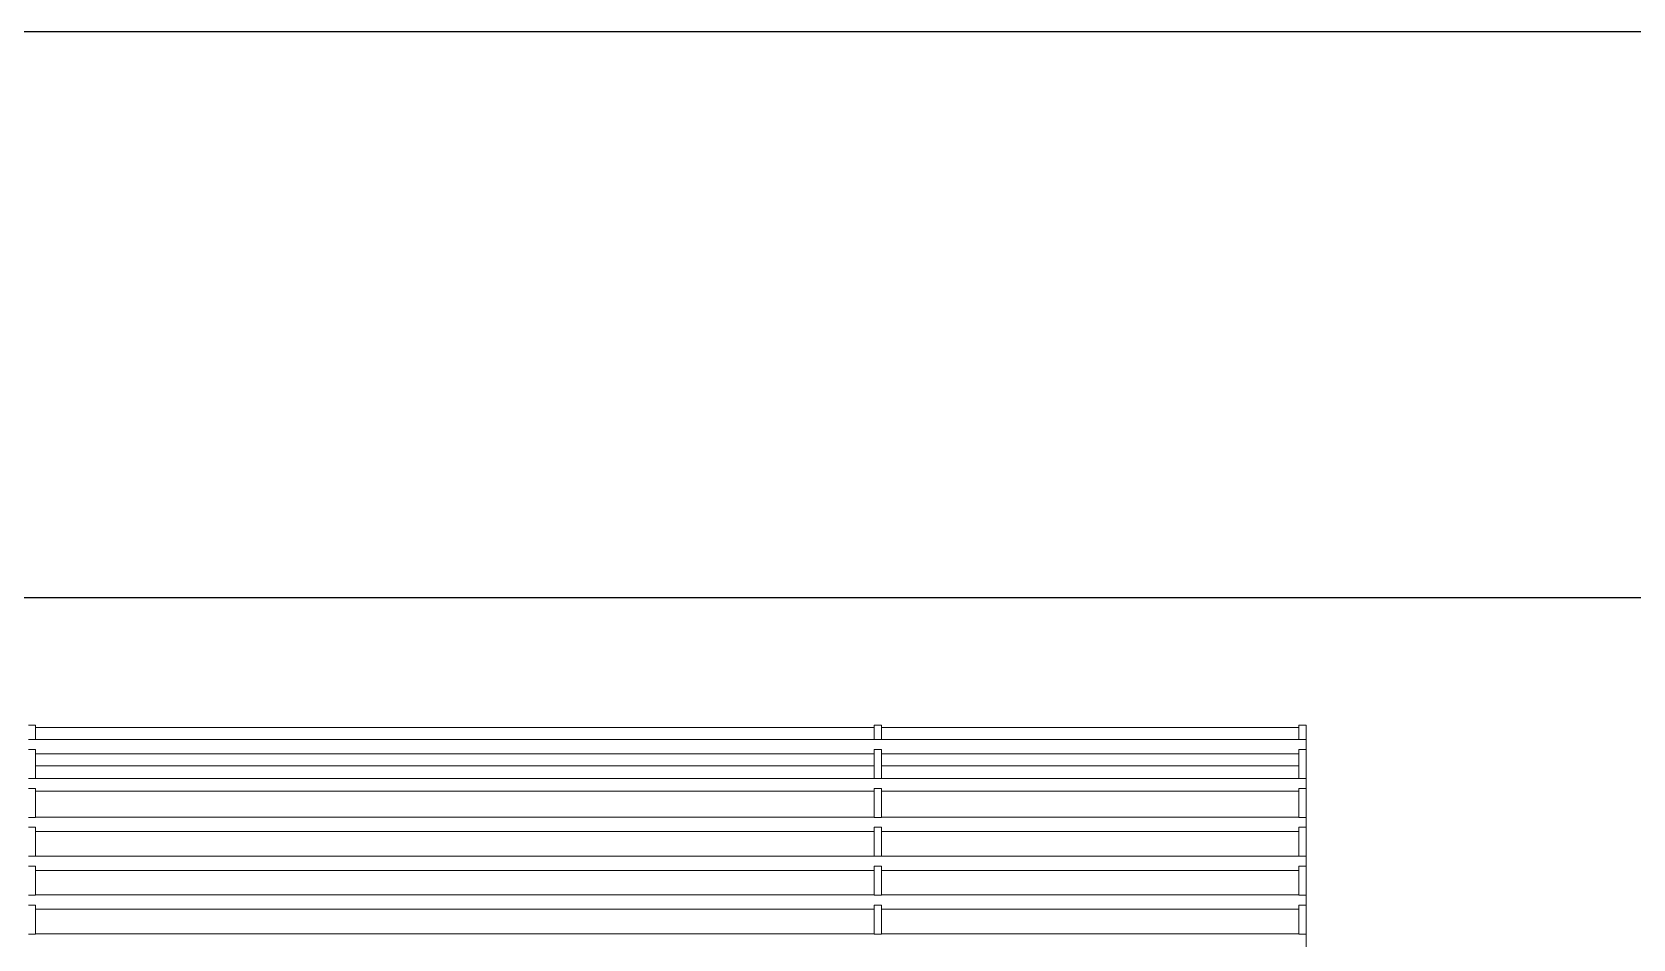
# Model space of a CAD drawing. Header units: millimetres. Extents: x 5064 to 11004, y 3085 to 7285.
# Drawn here: x 7466 to 8597, y 6644 to 7285 of the extents above; entities that cross this region are included whole.
import ezdxf

# ---------------------------------------------------------------- set-up
doc = ezdxf.new("R2010")
doc.units = ezdxf.units.MM
doc.header["$LTSCALE"] = 0.3
doc.layers.add('Nekreslit', color=6, linetype='Continuous', plot=False)

msp = doc.modelspace()

# ---------------------------------------------------------------- linework, layer by layer
at = {"lineweight": 15}
for p, q in [((7468.5, 6795.4), (7463.5, 6795.4)), ((7468.5, 6795.4), (7468.5, 6785.2)), ((8061, 6795.4), (8066, 6795.4)), ((8061, 6795.4), (8061, 6785.2)), ((8066, 6795.4), (8066, 6785.2)), ((8361, 6795.4), (8366, 6795.4)), ((7463.5, 6785.2), (7468.5, 6785.2)), ((7463.5, 6778.1), (7468.5, 6778.1)), ((8066, 6785.2), (8061, 6785.2)), ((8066, 6778.1), (8061, 6778.1)), ((8366, 6785.2), (8361, 6785.2)), ((8366, 6778.1), (8361, 6778.1)), ((7463.5, 6757.7), (7468.5, 6757.7)), ((8066, 6757.7), (8061, 6757.7)), ((8366, 6757.7), (8361, 6757.7)), ((7463.5, 6750.6), (7468.5, 6750.6)), ((8066, 6750.6), (8061, 6750.6)), ((8366, 6750.6), (8361, 6750.6)), ((7463.5, 6730.2), (7468.5, 6730.2)), ((8066, 6730.2), (8061, 6730.2)), ((8366, 6730.2), (8361, 6730.2)), ((7463.5, 6723.2), (7468.5, 6723.2)), ((8066, 6723.2), (8061, 6723.2)), ((8366, 6723.2), (8361, 6723.2)), ((7463.5, 6702.8), (7468.5, 6702.8)), ((8066, 6702.8), (8061, 6702.8)), ((8366, 6702.8), (8361, 6702.8)), ((7463.5, 6695.7), (7468.5, 6695.7)), ((8066, 6695.7), (8061, 6695.7)), ((8366, 6695.7), (8361, 6695.7)), ((7463.5, 6675.3), (7468.5, 6675.3)), ((8066, 6675.3), (8061, 6675.3)), ((8366, 6675.3), (8361, 6675.3)), ((7463.5, 6668.2), (7468.5, 6668.2)), ((8066, 6668.2), (8061, 6668.2)), ((8366, 6668.2), (8361, 6668.2)), ((7463.5, 6647.8), (7468.5, 6647.8)), ((8066, 6647.8), (8061, 6647.8)), ((8366, 6647.8), (8361, 6647.8))]:
    msp.add_line(p, q, dxfattribs=at)
for points in [[(7468.5, 6793.7), (8061, 6793.7)], [(8066, 6793.7), (8361, 6793.7)], [(8361, 6785.2), (8361, 6795.4), (8366, 6795.4), (8366, 6365.2), (8361, 6365.2), (8361, 6380.5)], [(8366, 6794.7), (8366, 6786.2)], [(7468.5, 6785.2), (8061, 6785.2)], [(7468.5, 6757.7), (7468.5, 6778.1)], [(8061, 6775.2), (7468.5, 6775.2)], [(8061, 6757.7), (8061, 6778.1)], [(8066, 6785.2), (8361, 6785.2)], [(8066, 6757.7), (8066, 6778.1)], [(8361, 6775.2), (8066, 6775.2)], [(8361, 6757.7), (8361, 6778.1)], [(8366, 6786.2), (8366, 6774.2)], [(7468.5, 6766.7), (8061, 6766.7)], [(8066, 6766.7), (8361, 6766.7)], [(7468.5, 6757.8), (8061, 6757.8)], [(8066, 6757.8), (8361, 6757.8)], [(7468.5, 6730.2), (7468.5, 6750.6)], [(8061, 6748.8), (7468.5, 6748.8)], [(8061, 6730.2), (8061, 6750.6)], [(8066, 6730.2), (8066, 6750.6)], [(8361, 6748.8), (8066, 6748.8)], [(8361, 6730.2), (8361, 6750.6)], [(7468.5, 6730.3), (8061, 6730.3)], [(8066, 6730.3), (8361, 6730.3)], [(8366, 6731.3), (8366, 6719.3)], [(7468.5, 6702.8), (7468.5, 6723.2)], [(8061, 6720.3), (7468.5, 6720.3)], [(8061, 6702.8), (8061, 6723.2)], [(8066, 6702.8), (8066, 6723.2)], [(8361, 6720.3), (8066, 6720.3)], [(8361, 6702.8), (8361, 6723.2)], [(7468.5, 6702.8), (8061, 6702.8)], [(8066, 6702.8), (8361, 6702.8)], [(8366, 6703.8), (8366, 6691.8)], [(7468.5, 6675.3), (7468.5, 6695.7)], [(8061, 6692.8), (7468.5, 6692.8)], [(8061, 6675.3), (8061, 6695.7)], [(8066, 6675.3), (8066, 6695.7)], [(8361, 6692.8), (8066, 6692.8)], [(8361, 6675.3), (8361, 6695.7)], [(7468.5, 6675.4), (8061, 6675.4)], [(8066, 6675.4), (8361, 6675.4)], [(8366, 6676.4), (8366, 6664.4)], [(7468.5, 6647.8), (7468.5, 6668.2)], [(8061, 6665.4), (7468.5, 6665.4)], [(8061, 6647.8), (8061, 6668.2)], [(8066, 6647.8), (8066, 6668.2)], [(8361, 6665.4), (8066, 6665.4)], [(8361, 6647.8), (8361, 6668.2)], [(7468.5, 6647.9), (8061, 6647.9)], [(8066, 6647.9), (8361, 6647.9)]]:
    msp.add_lwpolyline(points, dxfattribs=at)
at = {"layer": 'Nekreslit'}
for points in [[(5064.4, 3085.3), (11004.4, 3085.3), (11004.4, 7285.3), (5064.4, 7285.3)], [(5464.4, 3285.3), (9504.4, 3285.3), (9504.4, 6885.3), (5464.4, 6885.3)]]:
    msp.add_lwpolyline(points, close=True, dxfattribs=at)

doc.saveas('drawing.dxf')
